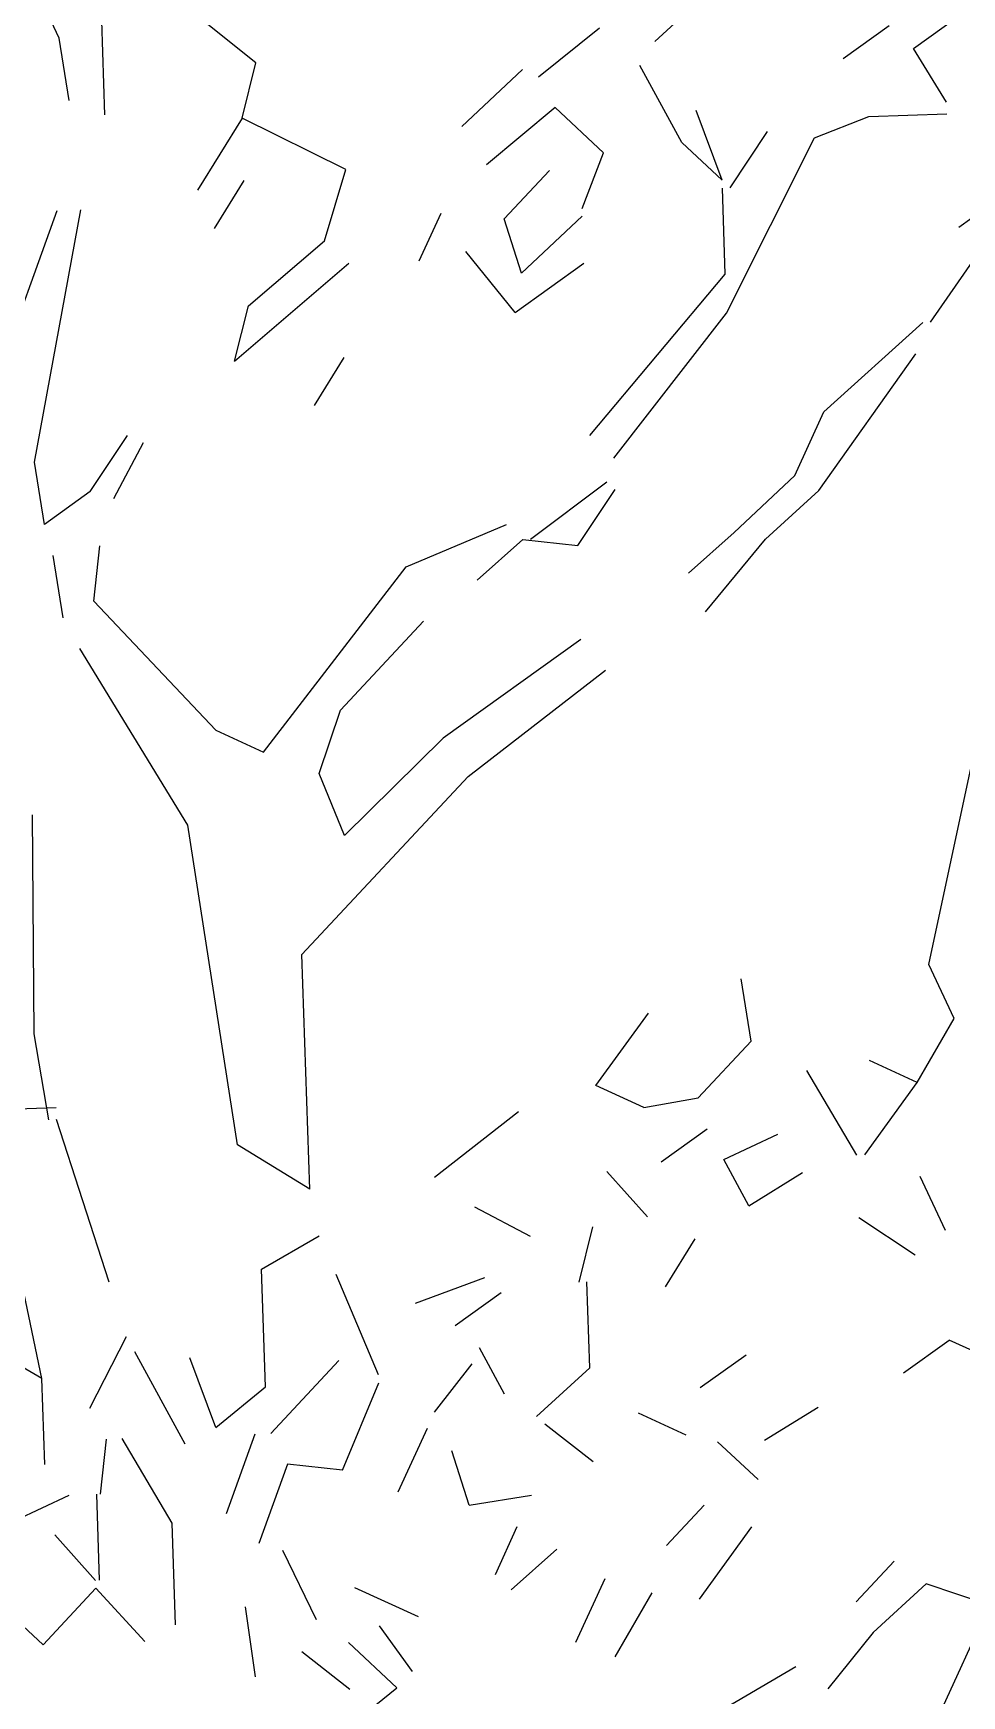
# Model space of a CAD drawing. Header units: metres. Extents: x 10 to 239, y 2 to 253.
# Drawn here: x 61.779 to 62.419, y 238.789 to 239.935 of the extents above; entities that cross this region are included whole.
import ezdxf

# ---------------------------------------------------------------- set-up
doc = ezdxf.new("R2010")
doc.units = ezdxf.units.M
doc.header["$MEASUREMENT"] = 0
doc.layers.add('bloques ARBOLES', color=7, linetype='Continuous', true_color=0xb8d897)

# ---------------------------------------------------------------- blocks, each defined once
blk = doc.blocks.new('arb-alz-77')
at = {"layer": 'bloques ARBOLES', "linetype": 'Continuous'}
for p, q in [((-0.5645, 7.9021), (-0.6049, 7.9881)), ((-0.5645, 7.9021), (-0.6049, 7.9881)), ((0.3822, 7.8968), (0.4669, 7.9744)), ((-0.492, 7.7801), (-0.4971, 7.9294)), ((-0.492, 7.7801), (-0.4971, 7.9294)), ((-0.492, 7.7801), (-0.4971, 7.9294)), ((-0.492, 7.7801), (-0.4971, 7.9294)), ((-0.2519, 7.8628), (-0.3415, 7.9346)), ((-0.2519, 7.8628), (-0.3415, 7.9346)), ((0.7936, 7.8857), (0.8666, 7.938)), ((0.7936, 7.8857), (0.8666, 7.938)), ((-0.5488, 7.803), (-0.5645, 7.9021)), ((0.1974, 7.8407), (0.2942, 7.9187)), ((0.1974, 7.8407), (0.2942, 7.9187)), ((0.6821, 7.8696), (0.755, 7.9219)), ((0.6821, 7.8696), (0.755, 7.9219)), ((0.8463, 7.8004), (0.7936, 7.8857)), ((0.8463, 7.8004), (0.7936, 7.8857)), ((0.8463, 7.8004), (0.7936, 7.8857)), ((0.8463, 7.8004), (0.7936, 7.8857)), ((0.8463, 7.8004), (0.7936, 7.8857)), ((-0.2738, 7.7751), (-0.2519, 7.8628)), ((-0.2738, 7.7751), (-0.2519, 7.8628)), ((-0.2738, 7.7751), (-0.2519, 7.8628)), ((-0.2738, 7.7751), (-0.2519, 7.8628)), ((-0.2738, 7.7751), (-0.2519, 7.8628)), ((-0.2738, 7.7751), (-0.2519, 7.8628)), ((-0.2738, 7.7751), (-0.2519, 7.8628)), ((-0.2738, 7.7751), (-0.2519, 7.8628)), ((-0.2738, 7.7751), (-0.2519, 7.8628)), ((0.0753, 7.7618), (0.172, 7.8523)), ((0.0753, 7.7618), (0.172, 7.8523)), ((0.0753, 7.7618), (0.172, 7.8523)), ((0.0753, 7.7618), (0.172, 7.8523)), ((0.0753, 7.7618), (0.172, 7.8523)), ((0.0753, 7.7618), (0.172, 7.8523)), ((0.4251, 7.7363), (0.3586, 7.8586)), ((-0.2738, 7.7751), (-0.3447, 7.6605)), ((-0.2738, 7.7751), (-0.3447, 7.6605)), ((-0.1091, 7.6934), (-0.2738, 7.7751)), ((-0.1091, 7.6934), (-0.2738, 7.7751)), ((0.2238, 7.7918), (0.1149, 7.7009)), ((0.2238, 7.7918), (0.1149, 7.7009)), ((0.301, 7.7196), (0.2238, 7.7918)), ((0.4894, 7.6763), (0.4482, 7.7869)), ((0.4894, 7.6763), (0.4482, 7.7869)), ((0.6365, 7.7435), (0.7226, 7.7776)), ((0.6365, 7.7435), (0.7226, 7.7776)), ((0.7226, 7.7776), (0.8469, 7.7817)), ((0.7226, 7.7776), (0.8469, 7.7817)), ((0.7226, 7.7776), (0.8469, 7.7817)), ((0.7226, 7.7776), (0.8469, 7.7817)), ((0.5022, 7.6642), (0.5614, 7.7534)), ((0.2667, 7.6313), (0.301, 7.7196)), ((0.2667, 7.6313), (0.301, 7.7196)), ((0.2667, 7.6313), (0.301, 7.7196)), ((0.2667, 7.6313), (0.301, 7.7196)), ((0.4894, 7.6763), (0.4251, 7.7363)), ((0.4965, 7.4647), (0.6365, 7.7435)), ((0.4965, 7.4647), (0.6365, 7.7435)), ((-0.1427, 7.5801), (-0.1091, 7.6934)), ((-0.1427, 7.5801), (-0.1091, 7.6934)), ((-0.1427, 7.5801), (-0.1091, 7.6934)), ((-0.1427, 7.5801), (-0.1091, 7.6934)), ((-0.1427, 7.5801), (-0.1091, 7.6934)), ((0.1426, 7.6147), (0.2148, 7.6919)), ((0.1426, 7.6147), (0.2148, 7.6919)), ((-0.3177, 7.5992), (-0.2705, 7.6755)), ((0.8656, 7.6017), (0.975, 7.6801)), ((0.8656, 7.6017), (0.975, 7.6801)), ((0.4944, 7.527), (0.4898, 7.6637)), ((0.4944, 7.527), (0.4898, 7.6637)), ((-0.7501, 7.1236), (-0.5677, 7.628)), ((-0.6041, 7.2282), (-0.5305, 7.6293)), ((-0.6041, 7.2282), (-0.5305, 7.6293)), ((0.0079, 7.5479), (0.0427, 7.6238)), ((0.1705, 7.5284), (0.1426, 7.6147)), ((0.1705, 7.5284), (0.1426, 7.6147)), ((0.1705, 7.5284), (0.1426, 7.6147)), ((0.2671, 7.6189), (0.1705, 7.5284)), ((0.2671, 7.6189), (0.1705, 7.5284)), ((0.2671, 7.6189), (0.1705, 7.5284)), ((0.2671, 7.6189), (0.1705, 7.5284)), ((-0.2638, 7.4763), (-0.1427, 7.5801)), ((-0.2638, 7.4763), (-0.1427, 7.5801)), ((-0.2638, 7.4763), (-0.1427, 7.5801)), ((-0.2638, 7.4763), (-0.1427, 7.5801)), ((-0.2638, 7.4763), (-0.1427, 7.5801)), ((0.1602, 7.4659), (0.082, 7.5629)), ((0.1602, 7.4659), (0.082, 7.5629)), ((-0.2858, 7.3885), (-0.1041, 7.5442)), ((0.1602, 7.4659), (0.2696, 7.5442)), ((0.8208, 7.4507), (0.892, 7.5528)), ((0.2789, 7.2705), (0.4944, 7.527)), ((0.2789, 7.2705), (0.4944, 7.527)), ((0.2789, 7.2705), (0.4944, 7.527)), ((0.2789, 7.2705), (0.4944, 7.527)), ((0.2789, 7.2705), (0.4944, 7.527)), ((-0.2858, 7.3885), (-0.2638, 7.4763)), ((-0.2858, 7.3885), (-0.2638, 7.4763)), ((-0.2858, 7.3885), (-0.2638, 7.4763)), ((0.3174, 7.2345), (0.4965, 7.4647)), ((0.3174, 7.2345), (0.4965, 7.4647)), ((0.6512, 7.308), (0.8083, 7.4502)), ((0.6512, 7.308), (0.8083, 7.4502)), ((0.6512, 7.308), (0.8083, 7.4502)), ((0.643, 7.1832), (0.7976, 7.4001)), ((0.643, 7.1832), (0.7976, 7.4001)), ((-0.1587, 7.3179), (-0.1115, 7.3944)), ((0.6049, 7.2068), (0.6512, 7.308)), ((0.6049, 7.2068), (0.6512, 7.308)), ((0.6049, 7.2068), (0.6512, 7.308)), ((0.6049, 7.2068), (0.6512, 7.308)), ((-0.5154, 7.1814), (-0.4561, 7.2706)), ((-0.5154, 7.1814), (-0.4561, 7.2706)), ((-0.5154, 7.1814), (-0.4561, 7.2706)), ((-0.4776, 7.1702), (-0.4307, 7.259)), ((-0.5882, 7.1291), (-0.6041, 7.2282)), ((-0.5882, 7.1291), (-0.6041, 7.2282)), ((-0.5882, 7.1291), (-0.6041, 7.2282)), ((-0.5882, 7.1291), (-0.6041, 7.2282)), ((0.1847, 7.1054), (0.3062, 7.1967)), ((0.5083, 7.1163), (0.6049, 7.2068)), ((0.5083, 7.1163), (0.6049, 7.2068)), ((-0.5154, 7.1814), (-0.5882, 7.1291)), ((-0.5154, 7.1814), (-0.5882, 7.1291)), ((-0.5154, 7.1814), (-0.5882, 7.1291)), ((0.2598, 7.0955), (0.3191, 7.1847)), ((0.2598, 7.0955), (0.3191, 7.1847)), ((0.5584, 7.1056), (0.643, 7.1832)), ((0.5584, 7.1056), (0.643, 7.1832)), ((0.5584, 7.1056), (0.643, 7.1832)), ((0.5584, 7.1056), (0.643, 7.1832)), ((-0.0131, 7.0614), (0.1465, 7.1291)), ((-0.0131, 7.0614), (0.1465, 7.1291)), ((-0.0131, 7.0614), (0.1465, 7.1291)), ((-0.0131, 7.0614), (0.1465, 7.1291)), ((-0.0131, 7.0614), (0.1465, 7.1291)), ((-0.0131, 7.0614), (0.1465, 7.1291)), ((-0.0131, 7.0614), (0.1465, 7.1291)), ((-0.0131, 7.0614), (0.1465, 7.1291)), ((0.4357, 7.0516), (0.5083, 7.1163)), ((0.4357, 7.0516), (0.5083, 7.1163)), ((-0.5095, 7.0072), (-0.5, 7.0948)), ((-0.5095, 7.0072), (-0.5, 7.0948)), ((-0.5095, 7.0072), (-0.5, 7.0948)), ((0.0997, 7.0402), (0.1724, 7.1049)), ((0.1724, 7.1049), (0.2598, 7.0955)), ((0.1724, 7.1049), (0.2598, 7.0955)), ((0.4627, 6.9903), (0.5584, 7.1056)), ((-0.5584, 6.9807), (-0.5742, 7.0797)), ((-0.5584, 6.9807), (-0.5742, 7.0797)), ((-0.5584, 6.9807), (-0.5742, 7.0797)), ((-0.2398, 6.7672), (-0.0131, 7.0614)), ((-0.2398, 6.7672), (-0.0131, 7.0614)), ((-0.5095, 7.0072), (-0.3156, 6.802)), ((-0.5095, 7.0072), (-0.3156, 6.802)), ((-0.1175, 6.8337), (0.0148, 6.9751)), ((-0.1175, 6.8337), (0.0148, 6.9751)), ((-0.1175, 6.8337), (0.0148, 6.9751)), ((-0.3604, 6.651), (-0.5318, 6.9318)), ((0.2648, 6.9461), (0.0459, 6.7893)), ((0.0854, 6.7285), (0.3039, 6.8976)), ((0.0854, 6.7285), (0.3039, 6.8976)), ((0.0854, 6.7285), (0.3039, 6.8976)), ((0.0854, 6.7285), (0.3039, 6.8976)), ((-0.1514, 6.7329), (-0.1175, 6.8337)), ((-0.1514, 6.7329), (-0.1175, 6.8337)), ((-0.1514, 6.7329), (-0.1175, 6.8337)), ((-0.3156, 6.802), (-0.2398, 6.7672)), ((-0.3156, 6.802), (-0.2398, 6.7672)), ((0.0459, 6.7893), (-0.1108, 6.6345)), ((0.818, 6.4293), (0.8933, 6.7805)), ((-0.1791, 6.4455), (0.0854, 6.7285)), ((-0.1791, 6.4455), (0.0854, 6.7285)), ((-0.1791, 6.4455), (0.0854, 6.7285)), ((-0.1791, 6.4455), (0.0854, 6.7285)), ((-0.1108, 6.6345), (-0.1514, 6.7329)), ((-0.6045, 6.319), (-0.607, 6.6676)), ((-0.6045, 6.319), (-0.607, 6.6676)), ((-0.281, 6.143), (-0.3604, 6.651)), ((-0.1664, 6.0722), (-0.1791, 6.4455)), ((-0.1664, 6.0722), (-0.1791, 6.4455)), ((0.8582, 6.3435), (0.818, 6.4293)), ((0.8582, 6.3435), (0.818, 6.4293)), ((0.8582, 6.3435), (0.818, 6.4293)), ((0.5355, 6.3077), (0.5198, 6.4067)), ((0.5355, 6.3077), (0.5198, 6.4067)), ((0.5355, 6.3077), (0.5198, 6.4067)), ((0.5355, 6.3077), (0.5198, 6.4067)), ((0.2888, 6.237), (0.3722, 6.352)), ((0.2888, 6.237), (0.3722, 6.352)), ((0.2888, 6.237), (0.3722, 6.352)), ((0.7994, 6.2418), (0.8582, 6.3435)), ((0.7994, 6.2418), (0.8582, 6.3435)), ((0.7994, 6.2418), (0.8582, 6.3435)), ((-0.5813, 6.1826), (-0.6045, 6.319)), ((-0.5813, 6.1826), (-0.6045, 6.319)), ((-0.5813, 6.1826), (-0.6045, 6.319)), ((0.4514, 6.2176), (0.5355, 6.3077)), ((0.7994, 6.2418), (0.7235, 6.2766)), ((0.7994, 6.2418), (0.7235, 6.2766)), ((0.7994, 6.2418), (0.7235, 6.2766)), ((0.7994, 6.2418), (0.7235, 6.2766)), ((0.7994, 6.2418), (0.7235, 6.2766)), ((0.7994, 6.2418), (0.7235, 6.2766)), ((0.7994, 6.2418), (0.7235, 6.2766)), ((0.7994, 6.2418), (0.7235, 6.2766)), ((0.7036, 6.1265), (0.6243, 6.2608)), ((0.7036, 6.1265), (0.6243, 6.2608)), ((0.7036, 6.1265), (0.6243, 6.2608)), ((0.7161, 6.1268), (0.7994, 6.2418)), ((0.7161, 6.1268), (0.7994, 6.2418)), ((0.7161, 6.1268), (0.7994, 6.2418)), ((0.3648, 6.2022), (0.2888, 6.237)), ((0.3648, 6.2022), (0.2888, 6.237)), ((0.3648, 6.2022), (0.4514, 6.2176)), ((0.3648, 6.2022), (0.4514, 6.2176)), ((0.3648, 6.2022), (0.4514, 6.2176)), ((0.3648, 6.2022), (0.4514, 6.2176)), ((0.3648, 6.2022), (0.4514, 6.2176)), ((-0.5694, 6.2018), (-0.7187, 6.1968)), ((-0.5694, 6.2018), (-0.7187, 6.1968)), ((-0.5694, 6.2018), (-0.7187, 6.1968)), ((0.0321, 6.0914), (0.1657, 6.1955)), ((0.0321, 6.0914), (0.1657, 6.1955)), ((0.0321, 6.0914), (0.1657, 6.1955)), ((0.0321, 6.0914), (0.1657, 6.1955)), ((-0.4853, 5.9244), (-0.5688, 6.1831)), ((-0.4853, 5.9244), (-0.5688, 6.1831)), ((-0.4853, 5.9244), (-0.5688, 6.1831)), ((-0.4853, 5.9244), (-0.5688, 6.1831)), ((-0.4853, 5.9244), (-0.5688, 6.1831)), ((-0.4853, 5.9244), (-0.5688, 6.1831)), ((-0.4853, 5.9244), (-0.5688, 6.1831)), ((0.3926, 6.116), (0.4654, 6.1682)), ((0.4921, 6.1193), (0.5779, 6.1596)), ((-0.1664, 6.0722), (-0.281, 6.143)), ((0.532, 6.046), (0.4921, 6.1193)), ((0.532, 6.046), (0.4921, 6.1193)), ((0.3706, 6.0281), (0.3059, 6.1006)), ((0.3706, 6.0281), (0.3059, 6.1006)), ((0.532, 6.046), (0.6174, 6.0986)), ((0.8446, 6.0067), (0.8045, 6.0925)), ((0.8446, 6.0067), (0.8045, 6.0925)), ((0.8446, 6.0067), (0.8045, 6.0925)), ((-0.5922, 5.7713), (-0.6517, 6.0558)), ((-0.5922, 5.7713), (-0.6517, 6.0558)), ((0.1848, 5.9968), (0.096, 6.0436)), ((0.1848, 5.9968), (0.096, 6.0436)), ((0.7961, 5.9676), (0.7069, 6.0268)), ((0.7961, 5.9676), (0.7069, 6.0268)), ((0.7961, 5.9676), (0.7069, 6.0268)), ((0.7961, 5.9676), (0.7069, 6.0268)), ((0.262, 5.9247), (0.284, 6.0126)), ((0.262, 5.9247), (0.284, 6.0126)), ((0.262, 5.9247), (0.284, 6.0126)), ((-0.2431, 5.9449), (-0.1515, 5.9979)), ((-0.2431, 5.9449), (-0.1515, 5.9979)), ((0.3992, 5.917), (0.4465, 5.9932)), ((0.3992, 5.917), (0.4465, 5.9932)), ((-0.2369, 5.7583), (-0.2431, 5.9449)), ((-0.2369, 5.7583), (-0.2431, 5.9449)), ((-0.2369, 5.7583), (-0.2431, 5.9449)), ((-0.2369, 5.7583), (-0.2431, 5.9449)), ((-0.0568, 5.7769), (-0.1245, 5.9366)), ((0.0016, 5.891), (0.1123, 5.9321)), ((0.2791, 5.7882), (0.2744, 5.9252)), ((0.2791, 5.7882), (0.2744, 5.9252)), ((0.2791, 5.7882), (0.2744, 5.9252)), ((0.2791, 5.7882), (0.2744, 5.9252)), ((0.2791, 5.7882), (0.2744, 5.9252)), ((0.2791, 5.7882), (0.2744, 5.9252)), ((0.065, 5.8558), (0.138, 5.9081)), ((-0.5922, 5.7713), (-0.6939, 5.8301)), ((-0.5922, 5.7713), (-0.6939, 5.8301)), ((-0.516, 5.7241), (-0.4575, 5.8381)), ((-0.516, 5.7241), (-0.4575, 5.8381)), ((-0.516, 5.7241), (-0.4575, 5.8381)), ((-0.516, 5.7241), (-0.4575, 5.8381)), ((-0.516, 5.7241), (-0.4575, 5.8381)), ((-0.516, 5.7241), (-0.4575, 5.8381)), ((-0.516, 5.7241), (-0.4575, 5.8381)), ((-0.516, 5.7241), (-0.4575, 5.8381)), ((-0.516, 5.7241), (-0.4575, 5.8381)), ((-0.516, 5.7241), (-0.4575, 5.8381)), ((-0.516, 5.7241), (-0.4575, 5.8381)), ((0.1435, 5.7464), (0.1037, 5.8198)), ((0.1435, 5.7464), (0.1037, 5.8198)), ((0.7776, 5.7802), (0.8505, 5.8325)), ((0.7776, 5.7802), (0.8505, 5.8325)), ((0.9265, 5.7976), (0.8505, 5.8325)), ((0.9265, 5.7976), (0.8505, 5.8325)), ((-0.3645, 5.6669), (-0.4442, 5.8136)), ((-0.3645, 5.6669), (-0.4442, 5.8136)), ((-0.3645, 5.6669), (-0.4442, 5.8136)), ((-0.3156, 5.6935), (-0.3568, 5.8041)), ((-0.2282, 5.684), (-0.1198, 5.7997)), ((-0.2282, 5.684), (-0.1198, 5.7997)), ((0.0323, 5.7176), (0.0919, 5.7945)), ((0.0323, 5.7176), (0.0919, 5.7945)), ((0.0323, 5.7176), (0.0919, 5.7945)), ((0.0323, 5.7176), (0.0919, 5.7945)), ((0.0323, 5.7176), (0.0919, 5.7945)), ((0.1945, 5.7107), (0.2791, 5.7882)), ((0.1945, 5.7107), (0.2791, 5.7882)), ((0.1945, 5.7107), (0.2791, 5.7882)), ((0.1945, 5.7107), (0.2791, 5.7882)), ((0.1945, 5.7107), (0.2791, 5.7882)), ((0.1945, 5.7107), (0.2791, 5.7882)), ((0.4545, 5.7568), (0.5274, 5.8092)), ((0.4545, 5.7568), (0.5274, 5.8092)), ((0.4545, 5.7568), (0.5274, 5.8092)), ((0.4545, 5.7568), (0.5274, 5.8092)), ((0.4545, 5.7568), (0.5274, 5.8092)), ((0.4545, 5.7568), (0.5274, 5.8092)), ((0.4545, 5.7568), (0.5274, 5.8092)), ((0.4545, 5.7568), (0.5274, 5.8092)), ((0.4545, 5.7568), (0.5274, 5.8092)), ((0.4545, 5.7568), (0.5274, 5.8092)), ((0.4545, 5.7568), (0.5274, 5.8092)), ((-0.5877, 5.6344), (-0.5922, 5.7713)), ((-0.5877, 5.6344), (-0.5922, 5.7713)), ((-0.5877, 5.6344), (-0.5922, 5.7713)), ((-0.5877, 5.6344), (-0.5922, 5.7713)), ((-0.5877, 5.6344), (-0.5922, 5.7713)), ((-0.114, 5.6255), (-0.0564, 5.7645)), ((-0.114, 5.6255), (-0.0564, 5.7645)), ((-0.114, 5.6255), (-0.0564, 5.7645)), ((-0.3156, 5.6935), (-0.2369, 5.7583)), ((-0.3156, 5.6935), (-0.2369, 5.7583)), ((-0.3156, 5.6935), (-0.2369, 5.7583)), ((-0.3156, 5.6935), (-0.2369, 5.7583)), ((0.4322, 5.6813), (0.3562, 5.7162)), ((0.4322, 5.6813), (0.3562, 5.7162)), ((0.4322, 5.6813), (0.3562, 5.7162)), ((0.4322, 5.6813), (0.3562, 5.7162)), ((0.4322, 5.6813), (0.3562, 5.7162)), ((0.4322, 5.6813), (0.3562, 5.7162)), ((0.4322, 5.6813), (0.3562, 5.7162)), ((0.557, 5.6731), (0.6423, 5.7258)), ((-0.2985, 5.5569), (-0.253, 5.6831)), ((-0.2985, 5.5569), (-0.253, 5.6831)), ((-0.0257, 5.5911), (0.0207, 5.6923)), ((0.2841, 5.639), (0.2073, 5.6987)), ((0.2841, 5.639), (0.2073, 5.6987)), ((-0.4988, 5.5876), (-0.4893, 5.6751)), ((-0.4988, 5.5876), (-0.4893, 5.6751)), ((-0.3851, 5.5415), (-0.4645, 5.676)), ((-0.3851, 5.5415), (-0.4645, 5.676)), ((0.0872, 5.5699), (0.0594, 5.6563)), ((0.0872, 5.5699), (0.0594, 5.6563)), ((0.5467, 5.6105), (0.4823, 5.6706)), ((0.5467, 5.6105), (0.4823, 5.6706)), ((0.5467, 5.6105), (0.4823, 5.6706)), ((-0.2015, 5.635), (-0.2471, 5.509)), ((-0.2015, 5.635), (-0.2471, 5.509)), ((-0.114, 5.6255), (-0.2015, 5.635)), ((-0.6345, 5.5457), (-0.5486, 5.5859)), ((-0.5005, 5.4506), (-0.505, 5.5874)), ((-0.5005, 5.4506), (-0.505, 5.5874)), ((-0.5005, 5.4506), (-0.505, 5.5874)), ((-0.5005, 5.4506), (-0.505, 5.5874)), ((-0.5005, 5.4506), (-0.505, 5.5874)), ((0.0872, 5.5699), (0.1862, 5.5859)), ((0.0872, 5.5699), (0.1862, 5.5859)), ((0.4007, 5.5059), (0.4608, 5.5702)), ((-0.3797, 5.3798), (-0.3851, 5.5415)), ((0.1631, 5.5353), (0.1283, 5.4593)), ((0.4535, 5.4205), (0.5367, 5.5354)), ((0.4535, 5.4205), (0.5367, 5.5354)), ((-0.5068, 5.4504), (-0.5715, 5.5229)), ((-0.5068, 5.4504), (-0.5715, 5.5229)), ((-0.5068, 5.4504), (-0.5715, 5.5229)), ((-0.1557, 5.3875), (-0.2093, 5.4977)), ((-0.1557, 5.3875), (-0.2093, 5.4977)), ((-0.1557, 5.3875), (-0.2093, 5.4977)), ((-0.1557, 5.3875), (-0.2093, 5.4977)), ((-0.1557, 5.3875), (-0.2093, 5.4977)), ((-0.1557, 5.3875), (-0.2093, 5.4977)), ((-0.1557, 5.3875), (-0.2093, 5.4977)), ((-0.1557, 5.3875), (-0.2093, 5.4977)), ((0.1539, 5.4353), (0.2265, 5.4999)), ((0.7026, 5.4164), (0.7627, 5.4807)), ((0.3028, 5.4528), (0.2564, 5.3514)), ((0.8137, 5.4451), (0.7293, 5.3675)), ((0.8137, 5.4451), (0.7293, 5.3675)), ((0.8137, 5.4451), (0.7293, 5.3675)), ((0.8137, 5.4451), (0.7293, 5.3675)), ((0.8137, 5.4451), (0.7293, 5.3675)), ((0.8137, 5.4451), (0.7293, 5.3675)), ((0.8137, 5.4451), (0.7293, 5.3675)), ((0.8137, 5.4451), (0.7293, 5.3675)), ((0.8137, 5.4451), (0.7293, 5.3675)), ((0.9146, 5.4112), (0.8137, 5.4451)), ((0.9146, 5.4112), (0.8137, 5.4451)), ((-0.5904, 5.3479), (-0.6677, 5.4199)), ((-0.5904, 5.3479), (-0.6677, 5.4199)), ((-0.5904, 5.3479), (-0.6677, 5.4199)), ((-0.5063, 5.4378), (-0.5904, 5.3479)), ((-0.5063, 5.4378), (-0.5904, 5.3479)), ((-0.5063, 5.4378), (-0.5904, 5.3479)), ((-0.5063, 5.4378), (-0.5904, 5.3479)), ((-0.5063, 5.4378), (-0.5904, 5.3479)), ((-0.5063, 5.4378), (-0.5904, 5.3479)), ((-0.5063, 5.4378), (-0.5904, 5.3479)), ((-0.4287, 5.3534), (-0.5063, 5.4378)), ((-0.4287, 5.3534), (-0.5063, 5.4378)), ((-0.4287, 5.3534), (-0.5063, 5.4378)), ((-0.4287, 5.3534), (-0.5063, 5.4378)), ((-0.0953, 5.4393), (0.006, 5.3928)), ((-0.0953, 5.4393), (0.006, 5.3928)), ((-0.0953, 5.4393), (0.006, 5.3928)), ((0.3194, 5.3288), (0.3782, 5.4304)), ((0.3194, 5.3288), (0.3782, 5.4304)), ((-0.2524, 5.297), (-0.2685, 5.4085)), ((-0.2524, 5.297), (-0.2685, 5.4085)), ((0.8335, 5.234), (0.9146, 5.4112)), ((0.8335, 5.234), (0.9146, 5.4112)), ((0.8335, 5.234), (0.9146, 5.4112)), ((-0.0559, 5.3783), (-0.0036, 5.3054)), ((-0.0559, 5.3783), (-0.0036, 5.3054)), ((0.7293, 5.3675), (0.6575, 5.2779)), ((0.7293, 5.3675), (0.6575, 5.2779)), ((-0.0276, 5.2796), (-0.1048, 5.3518)), ((-0.0276, 5.2796), (-0.1048, 5.3518)), ((-0.0276, 5.2796), (-0.1048, 5.3518)), ((-0.0276, 5.2796), (-0.1048, 5.3518)), ((-0.0276, 5.2796), (-0.1048, 5.3518)), ((-0.0276, 5.2796), (-0.1048, 5.3518)), ((-0.0276, 5.2796), (-0.1048, 5.3518)), ((-0.0276, 5.2796), (-0.1048, 5.3518)), ((-0.0276, 5.2796), (-0.1048, 5.3518)), ((-0.0276, 5.2796), (-0.1048, 5.3518)), ((-0.1023, 5.2771), (-0.1791, 5.3367)), ((-0.1023, 5.2771), (-0.1791, 5.3367)), ((-0.1023, 5.2771), (-0.1791, 5.3367)), ((-0.1023, 5.2771), (-0.1791, 5.3367)), ((-0.1023, 5.2771), (-0.1791, 5.3367)), ((-0.1023, 5.2771), (-0.1791, 5.3367)), ((0.4722, 5.2343), (0.6064, 5.3136)), ((-0.1246, 5.2017), (-0.0276, 5.2796)), ((-0.1246, 5.2017), (-0.0276, 5.2796))]:
    blk.add_line(p, q, dxfattribs=at)

msp = doc.modelspace()

# ---------------------------------------------------------------- block references
at = {"layer": 'bloques ARBOLES', "color": 2, "xscale": 0.433568186266492, "yscale": 0.433568186266492, "zscale": 0.433568186266492}
msp.add_blockref('arb-alz-77', (62.04132, 236.5058), dxfattribs=at)

doc.saveas('drawing.dxf')
